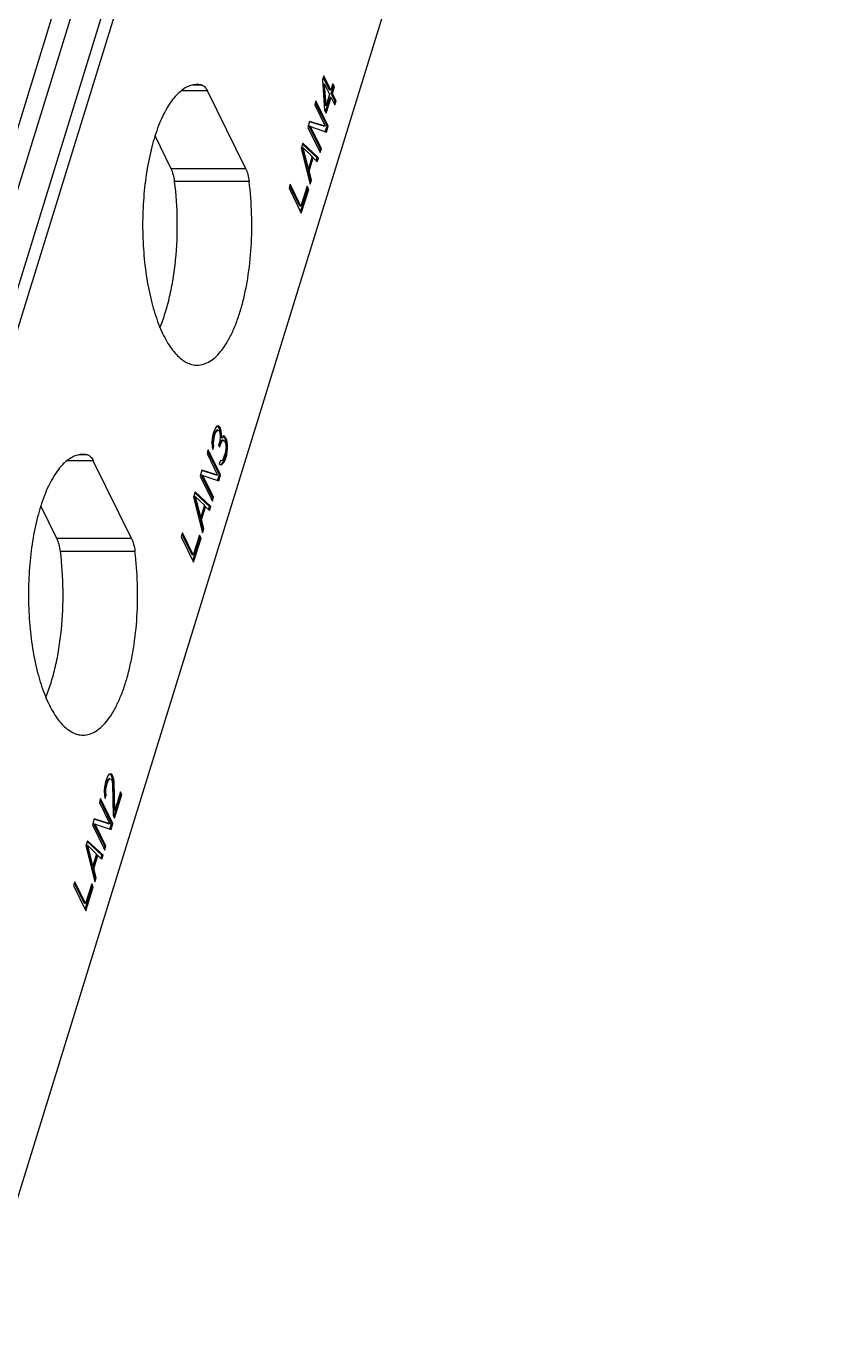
# Model space of a CAD drawing. Header units: millimetres. Extents: x 0 to 1189, y 0 to 841.
# Drawn here: x 1049.95 to 1079.63, y 652.62 to 700.84 of the extents above; entities that cross this region are included whole.
import ezdxf

# ---------------------------------------------------------------- set-up
doc = ezdxf.new("R2010")
doc.units = ezdxf.units.MM
doc.header["$LTSCALE"] = 65.395
for name, color, linetype in [('03_ALL_AXES', 7, 'CONTINUOUS'), ('09_ALL_ROUNDS', 7, 'CONTINUOUS'), ('11_ALL_COSMETICS', 7, 'CONTINUOUS'), ('20_ALL_FEATURES', 7, 'CONTINUOUS')]:
    doc.layers.add(name, color=color, linetype=linetype)

msp = doc.modelspace()

# ---------------------------------------------------------------- linework, layer by layer
at = {"layer": '03_ALL_AXES', "color": 7}
for p, q in [((1071.222, 766.888), (1039.753, 665.056)), ((1041.595, 665.056), (1073.064, 766.888)), ((1071.649, 766.018), (1040.18, 664.186))]:
    msp.add_line(p, q, dxfattribs=at)
at = {"layer": '09_ALL_ROUNDS', "color": 7}
for p, q in [((1042.056, 665.056), (1073.524, 766.888)), ((1058.102, 695.55), (1056.685, 698.436)), ((1055.338, 695.55), (1054.74, 696.77)), ((1053.865, 681.842), (1052.449, 684.728)), ((1051.102, 681.842), (1050.504, 683.061))]:
    msp.add_line(p, q, dxfattribs=at)
at = {"layer": '09_ALL_ROUNDS', "color": 4}
for p, q in [((1056.476, 698.649), (1056.132, 698.649)), ((1056.685, 698.436), (1055.706, 698.436)), ((1058.102, 695.55), (1055.338, 695.55)), ((1058.23, 695.076), (1055.467, 695.076)), ((1052.449, 684.728), (1051.47, 684.728)), ((1052.24, 684.941), (1051.896, 684.941)), ((1053.865, 681.842), (1051.102, 681.842)), ((1053.994, 681.367), (1051.231, 681.367))]:
    msp.add_line(p, q, dxfattribs=at)
at = {"layer": '09_ALL_ROUNDS', "color": 7}
for points, knots in [([(1056.304, 698.668), (1056.237, 698.668), (1056.1, 698.65), (1055.9, 698.572), (1055.705, 698.444), (1055.518, 698.269), (1055.339, 698.049), (1055.17, 697.785), (1055.011, 697.481), (1054.809, 697.007), (1054.599, 696.331), (1054.416, 695.439), (1054.304, 694.472), (1054.266, 693.468), (1054.304, 692.463), (1054.416, 691.497), (1054.599, 690.605), (1054.809, 689.929), (1055.011, 689.455), (1055.17, 689.151), (1055.339, 688.887), (1055.518, 688.667), (1055.705, 688.492), (1055.9, 688.364), (1056.1, 688.286), (1056.237, 688.268), (1056.304, 688.268)], [0, 0, 0, 0, 0.016816, 0.034496, 0.053762, 0.075119, 0.098875, 0.125172, 0.154032, 0.185383, 0.254917, 0.332103, 0.414667, 0.5, 0.585333, 0.667897, 0.745083, 0.814617, 0.845968, 0.874828, 0.901125, 0.924881, 0.946238, 0.965504, 0.983184, 1, 1, 1, 1]), ([(1056.476, 698.649), (1056.462, 698.652), (1056.405, 698.663), (1056.347, 698.668), (1056.304, 698.668)], [0, 0, 0, 0, 0.252357, 1, 1, 1, 1]), ([(1056.476, 698.649), (1056.496, 698.645), (1056.537, 698.627), (1056.592, 698.581), (1056.642, 698.516), (1056.671, 698.464), (1056.685, 698.436)], [0, 0, 0, 0, 0.197839, 0.425145, 0.691428, 1, 1, 1, 1]), ([(1055.467, 695.076), (1055.456, 695.164), (1055.426, 695.326), (1055.372, 695.482), (1055.338, 695.55)], [0, 0, 0, 0, 0.540239, 1, 1, 1, 1]), ([(1058.102, 695.55), (1058.135, 695.482), (1058.189, 695.326), (1058.219, 695.164), (1058.23, 695.076)], [0, 0, 0, 0, 0.459761, 1, 1, 1, 1]), ([(1054.923, 689.666), (1054.996, 689.843), (1055.131, 690.22), (1055.292, 690.823), (1055.419, 691.479), (1055.541, 692.417), (1055.591, 693.624), (1055.527, 694.596), (1055.467, 695.076)], [0, 0, 0, 0, 0.104537, 0.218721, 0.34093, 0.469256, 0.735613, 1, 1, 1, 1]), ([(1056.304, 688.268), (1056.384, 688.268), (1056.552, 688.294), (1056.791, 688.408), (1057.021, 688.592), (1057.239, 688.841), (1057.443, 689.154), (1057.631, 689.524), (1057.801, 689.949), (1057.951, 690.421), (1058.078, 690.936), (1058.218, 691.682), (1058.323, 692.667), (1058.341, 693.871), (1058.28, 694.678), (1058.23, 695.076)], [0, 0, 0, 0, 0.031848, 0.066011, 0.104275, 0.147739, 0.196918, 0.2519, 0.312475, 0.378214, 0.448526, 0.5227, 0.679292, 0.840912, 1, 1, 1, 1]), ([(1052.068, 684.96), (1052.001, 684.96), (1051.864, 684.942), (1051.664, 684.864), (1051.469, 684.736), (1051.282, 684.561), (1051.103, 684.341), (1050.933, 684.077), (1050.775, 683.772), (1050.573, 683.299), (1050.362, 682.623), (1050.18, 681.731), (1050.068, 680.764), (1050.03, 679.76), (1050.068, 678.755), (1050.18, 677.789), (1050.362, 676.897), (1050.573, 676.221), (1050.775, 675.747), (1050.933, 675.442), (1051.103, 675.179), (1051.282, 674.958), (1051.469, 674.783), (1051.664, 674.656), (1051.864, 674.577), (1052.001, 674.56), (1052.068, 674.56)], [0, 0, 0, 0, 0.016816, 0.034496, 0.053762, 0.075119, 0.098875, 0.125172, 0.154032, 0.185383, 0.254917, 0.332103, 0.414667, 0.5, 0.585333, 0.667897, 0.745083, 0.814617, 0.845968, 0.874828, 0.901125, 0.924881, 0.946238, 0.965504, 0.983184, 1, 1, 1, 1]), ([(1052.24, 684.941), (1052.226, 684.944), (1052.169, 684.955), (1052.111, 684.96), (1052.068, 684.96)], [0, 0, 0, 0, 0.252357, 1, 1, 1, 1]), ([(1052.24, 684.941), (1052.26, 684.937), (1052.301, 684.919), (1052.355, 684.873), (1052.406, 684.808), (1052.435, 684.756), (1052.449, 684.728)], [0, 0, 0, 0, 0.197839, 0.425145, 0.691428, 1, 1, 1, 1]), ([(1051.231, 681.367), (1051.219, 681.455), (1051.189, 681.617), (1051.136, 681.774), (1051.102, 681.842)], [0, 0, 0, 0, 0.540239, 1, 1, 1, 1]), ([(1053.865, 681.842), (1053.899, 681.774), (1053.953, 681.617), (1053.983, 681.455), (1053.994, 681.367)], [0, 0, 0, 0, 0.459761, 1, 1, 1, 1]), ([(1050.686, 675.958), (1050.76, 676.135), (1050.895, 676.512), (1051.056, 677.115), (1051.183, 677.771), (1051.304, 678.709), (1051.355, 679.916), (1051.291, 680.887), (1051.231, 681.367)], [0, 0, 0, 0, 0.104537, 0.218721, 0.34093, 0.469256, 0.735613, 1, 1, 1, 1]), ([(1052.068, 674.56), (1052.148, 674.56), (1052.315, 674.586), (1052.555, 674.7), (1052.785, 674.884), (1053.003, 675.133), (1053.207, 675.445), (1053.395, 675.816), (1053.565, 676.24), (1053.715, 676.713), (1053.842, 677.228), (1053.982, 677.974), (1054.087, 678.958), (1054.105, 680.162), (1054.044, 680.97), (1053.994, 681.367)], [0, 0, 0, 0, 0.031848, 0.066011, 0.104275, 0.147739, 0.196918, 0.2519, 0.312475, 0.378214, 0.448526, 0.5227, 0.679292, 0.840912, 1, 1, 1, 1])]:
    msp.add_open_spline(points, degree=3, knots=knots, dxfattribs=at)
at = {"layer": '11_ALL_COSMETICS', "color": 7}
msp.add_line((1079.625, 754.456), (1048.156, 652.624), dxfattribs=at)
at = {"layer": '20_ALL_FEATURES', "color": 7}
for p, q in [((1079.625, 754.456), (1048.156, 652.624)), ((1060.994, 698.991), (1060.948, 698.844)), ((1060.948, 698.844), (1061.03, 697.721)), ((1061.211, 698.456), (1060.976, 698.934)), ((1061.026, 698.686), (1060.98, 698.686)), ((1061.037, 697.893), (1060.98, 698.686)), ((1061.257, 698.456), (1060.994, 698.991)), ((1061.026, 698.686), (1061.211, 698.309)), ((1061.083, 697.893), (1061.026, 698.686)), ((1061.332, 698.7), (1061.257, 698.456)), ((1061.345, 698.581), (1061.314, 698.643)), ((1061.391, 698.581), (1061.332, 698.7)), ((1061.06, 697.66), (1061.224, 698.19)), ((1061.211, 698.309), (1061.083, 697.893)), ((1061.088, 697.602), (1061.27, 698.19)), ((1061.257, 698.456), (1061.211, 698.456)), ((1061.27, 698.19), (1061.224, 698.19)), ((1061.269, 698.337), (1061.345, 698.581)), ((1061.315, 698.337), (1061.269, 698.337)), ((1061.405, 698.059), (1061.269, 698.337)), ((1061.27, 698.19), (1061.406, 697.912)), ((1061.315, 698.337), (1061.391, 698.581)), ((1061.451, 698.059), (1061.315, 698.337)), ((1061.391, 698.581), (1061.345, 698.581)), ((1060.706, 698.061), (1060.661, 697.914)), ((1060.661, 697.914), (1061.05, 697.121)), ((1061.118, 697.129), (1060.689, 698.004)), ((1061.164, 697.129), (1060.706, 698.061)), ((1061.03, 697.721), (1061.088, 697.602)), ((1061.083, 697.893), (1061.037, 697.893)), ((1061.378, 697.97), (1061.405, 698.059)), ((1061.451, 698.059), (1061.405, 698.059)), ((1061.406, 697.912), (1061.451, 698.059)), ((1060.472, 697.302), (1060.404, 697.082)), ((1061.004, 697.121), (1060.468, 697.289)), ((1061.05, 697.121), (1060.472, 697.302)), ((1060.404, 697.082), (1060.861, 696.15)), ((1060.508, 697.11), (1060.461, 697.11)), ((1060.861, 696.296), (1060.461, 697.11)), ((1060.508, 697.11), (1061.096, 696.908)), ((1060.907, 696.296), (1060.508, 697.11)), ((1061.05, 697.121), (1061.004, 697.121)), ((1061.054, 696.923), (1061.118, 697.129)), ((1061.096, 696.908), (1061.164, 697.129)), ((1061.164, 697.129), (1061.118, 697.129)), ((1060.222, 696.494), (1060.162, 696.299)), ((1060.162, 696.299), (1060.498, 694.975)), ((1060.231, 696.317), (1060.185, 696.317)), ((1060.38, 695.561), (1060.185, 696.317)), ((1060.755, 695.954), (1060.212, 696.461)), ((1060.801, 695.954), (1060.222, 696.494)), ((1060.231, 696.317), (1060.562, 696.002)), ((1060.426, 695.561), (1060.231, 696.317)), ((1060.833, 696.207), (1060.861, 696.296)), ((1060.907, 696.296), (1060.861, 696.296)), ((1060.861, 696.15), (1060.907, 696.296)), ((1060.411, 695.457), (1060.562, 695.947)), ((1060.562, 696.002), (1060.426, 695.561)), ((1060.457, 695.457), (1060.608, 695.947)), ((1060.608, 695.947), (1060.562, 695.947)), ((1060.608, 695.947), (1060.755, 695.807)), ((1060.72, 695.841), (1060.755, 695.954)), ((1060.801, 695.954), (1060.755, 695.954)), ((1060.755, 695.807), (1060.801, 695.954)), ((1060.426, 695.561), (1060.38, 695.561)), ((1060.457, 695.457), (1060.411, 695.457)), ((1060.498, 695.121), (1060.411, 695.457)), ((1060.544, 695.121), (1060.457, 695.457)), ((1059.753, 694.977), (1059.708, 694.83)), ((1059.708, 694.83), (1060.165, 693.897)), ((1060.106, 694.163), (1059.735, 694.919)), ((1060.152, 694.163), (1059.753, 694.977)), ((1060.137, 693.955), (1060.392, 694.779)), ((1060.379, 694.898), (1060.152, 694.163)), ((1060.165, 693.897), (1060.438, 694.779)), ((1060.392, 694.779), (1060.361, 694.84)), ((1060.438, 694.779), (1060.379, 694.898)), ((1060.438, 694.779), (1060.392, 694.779)), ((1060.477, 695.056), (1060.498, 695.121)), ((1060.544, 695.121), (1060.498, 695.121)), ((1060.498, 694.975), (1060.544, 695.121)), ((1060.152, 694.163), (1060.106, 694.163)), ((1056.901, 685.748), (1056.858, 685.557)), ((1056.868, 685.482), (1056.896, 685.625)), ((1056.896, 685.625), (1056.927, 685.722)), ((1056.942, 685.625), (1056.896, 685.625)), ((1056.916, 685.797), (1056.901, 685.748)), ((1056.914, 685.482), (1056.942, 685.625)), ((1056.979, 685.949), (1056.916, 685.797)), ((1056.927, 685.722), (1056.974, 685.825)), ((1056.973, 685.722), (1056.927, 685.722)), ((1056.942, 685.625), (1056.973, 685.722)), ((1056.973, 685.722), (1057.02, 685.825)), ((1056.974, 685.825), (1057.016, 685.859)), ((1057.02, 685.825), (1056.974, 685.825)), ((1057.029, 686.007), (1056.979, 685.949)), ((1057.062, 685.859), (1057.016, 685.859)), ((1057.02, 685.825), (1057.062, 685.859)), ((1057.098, 686.025), (1057.029, 686.007)), ((1057.099, 685.971), (1057.061, 686.015)), ((1057.062, 685.859), (1057.107, 685.848)), ((1057.145, 685.971), (1057.098, 686.025)), ((1057.145, 685.971), (1057.099, 685.971)), ((1057.118, 685.931), (1057.099, 685.971)), ((1057.107, 685.848), (1057.126, 685.809)), ((1057.164, 685.931), (1057.118, 685.931)), ((1057.149, 685.827), (1057.118, 685.931)), ((1057.126, 685.809), (1057.15, 685.68)), ((1057.164, 685.931), (1057.145, 685.971)), ((1057.195, 685.827), (1057.149, 685.827)), ((1057.163, 685.719), (1057.149, 685.827)), ((1057.15, 685.68), (1057.154, 685.592)), ((1057.162, 685.561), (1057.163, 685.719)), ((1057.209, 685.719), (1057.163, 685.719)), ((1057.195, 685.827), (1057.164, 685.931)), ((1057.209, 685.719), (1057.195, 685.827)), ((1057.208, 685.561), (1057.209, 685.719)), ((1057.266, 685.644), (1057.208, 685.561)), ((1057.264, 685.633), (1057.259, 685.634)), ((1057.31, 685.633), (1057.264, 685.633)), ((1057.311, 685.578), (1057.264, 685.633)), ((1057.31, 685.633), (1057.266, 685.644)), ((1057.357, 685.578), (1057.31, 685.633)), ((1056.712, 685.136), (1056.667, 684.989)), ((1057.17, 684.204), (1056.712, 685.136)), ((1056.858, 685.557), (1056.847, 685.419)), ((1056.847, 685.419), (1056.856, 685.242)), ((1056.856, 685.242), (1056.887, 685.138)), ((1056.865, 685.369), (1056.868, 685.482)), ((1056.911, 685.369), (1056.865, 685.369)), ((1056.879, 685.261), (1056.865, 685.369)), ((1056.865, 685.214), (1056.879, 685.261)), ((1056.914, 685.482), (1056.868, 685.482)), ((1056.925, 685.261), (1056.879, 685.261)), ((1056.887, 685.138), (1056.925, 685.261)), ((1056.911, 685.369), (1056.914, 685.482)), ((1056.925, 685.261), (1056.911, 685.369)), ((1057.128, 685.405), (1057.098, 685.307)), ((1057.098, 685.307), (1057.137, 685.228)), ((1057.109, 685.285), (1057.121, 685.326)), ((1057.121, 685.326), (1057.176, 685.453)), ((1057.167, 685.326), (1057.121, 685.326)), ((1057.154, 685.592), (1057.128, 685.405)), ((1057.137, 685.228), (1057.167, 685.326)), ((1057.208, 685.561), (1057.162, 685.561)), ((1057.167, 685.326), (1057.223, 685.453)), ((1057.176, 685.453), (1057.219, 685.486)), ((1057.223, 685.453), (1057.176, 685.453)), ((1057.265, 685.486), (1057.219, 685.486)), ((1057.223, 685.453), (1057.265, 685.486)), ((1057.265, 685.486), (1057.319, 685.456)), ((1057.357, 685.578), (1057.311, 685.578)), ((1057.349, 685.499), (1057.311, 685.578)), ((1057.319, 685.456), (1057.358, 685.377)), ((1057.369, 685.155), (1057.34, 685.013)), ((1057.396, 685.499), (1057.349, 685.499)), ((1057.371, 685.415), (1057.349, 685.499)), ((1057.396, 685.499), (1057.357, 685.578)), ((1057.358, 685.377), (1057.37, 685.313)), ((1057.374, 685.224), (1057.369, 685.155)), ((1057.37, 685.313), (1057.374, 685.224)), ((1057.417, 685.415), (1057.371, 685.415)), ((1057.385, 685.307), (1057.371, 685.415)), ((1057.371, 685.056), (1057.382, 685.194)), ((1057.382, 685.194), (1057.385, 685.307)), ((1057.428, 685.194), (1057.382, 685.194)), ((1057.431, 685.307), (1057.385, 685.307)), ((1057.417, 685.415), (1057.396, 685.499)), ((1057.431, 685.307), (1057.417, 685.415)), ((1057.417, 685.056), (1057.428, 685.194)), ((1057.428, 685.194), (1057.431, 685.307)), ((1056.667, 684.989), (1057.056, 684.196)), ((1057.124, 684.204), (1056.694, 685.079)), ((1057.161, 684.74), (1057.123, 684.618)), ((1057.188, 684.725), (1057.156, 684.725)), ((1057.188, 684.725), (1057.161, 684.74)), ((1057.223, 684.734), (1057.188, 684.725)), ((1057.2, 684.606), (1057.25, 684.664)), ((1057.248, 684.763), (1057.223, 684.734)), ((1057.246, 684.606), (1057.296, 684.664)), ((1057.295, 684.866), (1057.248, 684.763)), ((1057.25, 684.664), (1057.29, 684.742)), ((1057.296, 684.664), (1057.25, 684.664)), ((1057.29, 684.742), (1057.351, 684.938)), ((1057.336, 684.742), (1057.29, 684.742)), ((1057.34, 685.013), (1057.295, 684.866)), ((1057.296, 684.664), (1057.336, 684.742)), ((1057.336, 684.742), (1057.397, 684.938)), ((1057.351, 684.938), (1057.371, 685.056)), ((1057.397, 684.938), (1057.351, 684.938)), ((1057.417, 685.056), (1057.371, 685.056)), ((1057.397, 684.938), (1057.417, 685.056)), ((1056.478, 684.377), (1056.41, 684.157)), ((1056.41, 684.157), (1056.867, 683.225)), ((1056.513, 684.185), (1056.467, 684.185)), ((1056.867, 683.372), (1056.467, 684.185)), ((1057.01, 684.196), (1056.474, 684.364)), ((1057.056, 684.196), (1056.478, 684.377)), ((1056.513, 684.185), (1057.102, 683.983)), ((1056.913, 683.372), (1056.513, 684.185)), ((1057.056, 684.196), (1057.01, 684.196)), ((1057.06, 683.998), (1057.124, 684.204)), ((1057.102, 683.983), (1057.17, 684.204)), ((1057.123, 684.618), (1057.16, 684.583)), ((1057.17, 684.204), (1057.124, 684.204)), ((1057.16, 684.583), (1057.204, 684.572)), ((1057.169, 684.581), (1057.2, 684.606)), ((1057.246, 684.606), (1057.2, 684.606)), ((1057.204, 684.572), (1057.246, 684.606)), ((1056.228, 683.57), (1056.168, 683.374)), ((1056.168, 683.374), (1056.504, 682.05)), ((1056.237, 683.392), (1056.191, 683.392)), ((1056.385, 682.636), (1056.191, 683.392)), ((1056.761, 683.029), (1056.218, 683.536)), ((1056.807, 683.029), (1056.228, 683.57)), ((1056.237, 683.392), (1056.568, 683.077)), ((1056.432, 682.636), (1056.237, 683.392)), ((1056.839, 683.282), (1056.867, 683.372)), ((1056.913, 683.372), (1056.867, 683.372)), ((1056.867, 683.225), (1056.913, 683.372)), ((1056.417, 682.533), (1056.568, 683.022)), ((1056.568, 683.077), (1056.432, 682.636)), ((1056.463, 682.533), (1056.614, 683.022)), ((1056.614, 683.022), (1056.568, 683.022)), ((1056.614, 683.022), (1056.761, 682.882)), ((1056.726, 682.916), (1056.761, 683.029)), ((1056.807, 683.029), (1056.761, 683.029)), ((1056.761, 682.882), (1056.807, 683.029)), ((1056.432, 682.636), (1056.385, 682.636)), ((1056.463, 682.533), (1056.417, 682.533)), ((1056.503, 682.197), (1056.417, 682.533)), ((1056.549, 682.197), (1056.463, 682.533)), ((1055.759, 682.052), (1055.714, 681.905)), ((1055.714, 681.905), (1056.171, 680.973)), ((1056.112, 681.238), (1055.741, 681.994)), ((1056.158, 681.238), (1055.759, 682.052)), ((1056.143, 681.03), (1056.398, 681.854)), ((1056.385, 681.973), (1056.158, 681.238)), ((1056.171, 680.973), (1056.444, 681.854)), ((1056.398, 681.854), (1056.367, 681.915)), ((1056.444, 681.854), (1056.385, 681.973)), ((1056.444, 681.854), (1056.398, 681.854)), ((1056.483, 682.131), (1056.503, 682.197)), ((1056.549, 682.197), (1056.503, 682.197)), ((1056.504, 682.05), (1056.549, 682.197)), ((1056.158, 681.238), (1056.112, 681.238)), ((1053.042, 673.106), (1052.993, 673.048)), ((1053.112, 673.125), (1053.042, 673.106)), ((1053.112, 673.07), (1053.074, 673.115)), ((1053.158, 673.07), (1053.112, 673.125)), ((1053.158, 673.07), (1053.112, 673.07)), ((1053.131, 673.03), (1053.112, 673.07)), ((1053.178, 673.03), (1053.158, 673.07)), ((1052.864, 672.632), (1052.853, 672.495)), ((1052.907, 672.823), (1052.864, 672.632)), ((1052.874, 672.557), (1052.902, 672.7)), ((1052.902, 672.7), (1052.933, 672.798)), ((1052.948, 672.7), (1052.902, 672.7)), ((1052.937, 672.921), (1052.907, 672.823)), ((1052.92, 672.557), (1052.948, 672.7)), ((1052.933, 672.798), (1052.98, 672.9)), ((1052.979, 672.798), (1052.933, 672.798)), ((1052.993, 673.048), (1052.937, 672.921)), ((1052.948, 672.7), (1052.979, 672.798)), ((1052.979, 672.798), (1053.026, 672.9)), ((1052.98, 672.9), (1053.022, 672.934)), ((1053.026, 672.9), (1052.98, 672.9)), ((1053.068, 672.934), (1053.022, 672.934)), ((1053.026, 672.9), (1053.068, 672.934)), ((1053.068, 672.934), (1053.113, 672.923)), ((1053.113, 672.923), (1053.132, 672.884)), ((1053.178, 673.03), (1053.131, 673.03)), ((1053.163, 672.927), (1053.131, 673.03)), ((1053.132, 672.884), (1053.156, 672.755)), ((1053.156, 672.755), (1053.188, 671.574)), ((1053.209, 672.927), (1053.163, 672.927)), ((1053.177, 672.818), (1053.163, 672.927)), ((1053.223, 672.818), (1053.177, 672.818)), ((1053.202, 671.77), (1053.177, 672.818)), ((1053.209, 672.927), (1053.178, 673.03)), ((1053.223, 672.818), (1053.209, 672.927)), ((1053.248, 671.77), (1053.223, 672.818)), ((1052.718, 672.211), (1052.673, 672.064)), ((1053.13, 671.279), (1052.7, 672.154)), ((1053.176, 671.279), (1052.718, 672.211)), ((1052.853, 672.495), (1052.862, 672.317)), ((1052.862, 672.317), (1052.893, 672.213)), ((1052.871, 672.444), (1052.874, 672.557)), ((1052.917, 672.444), (1052.871, 672.444)), ((1052.885, 672.336), (1052.871, 672.444)), ((1052.871, 672.289), (1052.885, 672.336)), ((1052.92, 672.557), (1052.874, 672.557)), ((1052.931, 672.336), (1052.885, 672.336)), ((1052.893, 672.213), (1052.931, 672.336)), ((1052.917, 672.444), (1052.92, 672.557)), ((1052.931, 672.336), (1052.917, 672.444)), ((1053.208, 671.532), (1053.462, 672.356)), ((1053.236, 671.475), (1053.509, 672.356)), ((1053.46, 672.455), (1053.248, 671.77)), ((1053.462, 672.356), (1053.442, 672.398)), ((1053.509, 672.356), (1053.46, 672.455)), ((1053.509, 672.356), (1053.462, 672.356)), ((1052.673, 672.064), (1053.062, 671.271)), ((1053.248, 671.77), (1053.202, 671.77)), ((1052.484, 671.452), (1052.416, 671.232)), ((1052.416, 671.232), (1052.873, 670.3)), ((1052.519, 671.26), (1052.473, 671.26)), ((1052.872, 670.447), (1052.473, 671.26)), ((1053.016, 671.271), (1052.48, 671.439)), ((1053.062, 671.271), (1052.484, 671.452)), ((1052.519, 671.26), (1053.108, 671.059)), ((1052.918, 670.447), (1052.519, 671.26)), ((1053.062, 671.271), (1053.016, 671.271)), ((1053.066, 671.073), (1053.13, 671.279)), ((1053.108, 671.059), (1053.176, 671.279)), ((1053.176, 671.279), (1053.13, 671.279)), ((1053.188, 671.574), (1053.236, 671.475)), ((1052.234, 670.645), (1052.173, 670.449)), ((1052.173, 670.449), (1052.51, 669.125)), ((1052.243, 670.467), (1052.197, 670.467)), ((1052.391, 669.711), (1052.197, 670.467)), ((1052.767, 670.104), (1052.224, 670.611)), ((1052.813, 670.104), (1052.234, 670.645)), ((1052.243, 670.467), (1052.574, 670.152)), ((1052.437, 669.711), (1052.243, 670.467)), ((1052.845, 670.357), (1052.872, 670.447)), ((1052.918, 670.447), (1052.872, 670.447)), ((1052.873, 670.3), (1052.918, 670.447)), ((1052.437, 669.711), (1052.391, 669.711)), ((1052.423, 669.608), (1052.574, 670.097)), ((1052.574, 670.152), (1052.437, 669.711)), ((1052.469, 669.608), (1052.62, 670.097)), ((1052.62, 670.097), (1052.574, 670.097)), ((1052.62, 670.097), (1052.767, 669.957)), ((1052.732, 669.991), (1052.767, 670.104)), ((1052.813, 670.104), (1052.767, 670.104)), ((1052.767, 669.957), (1052.813, 670.104)), ((1052.469, 669.608), (1052.423, 669.608)), ((1052.509, 669.272), (1052.423, 669.608)), ((1052.555, 669.272), (1052.469, 669.608)), ((1052.489, 669.207), (1052.509, 669.272)), ((1052.555, 669.272), (1052.509, 669.272)), ((1052.51, 669.125), (1052.555, 669.272)), ((1051.765, 669.127), (1051.72, 668.98)), ((1051.72, 668.98), (1052.177, 668.048)), ((1052.118, 668.314), (1051.747, 669.069)), ((1052.164, 668.314), (1051.765, 669.127)), ((1052.149, 668.105), (1052.403, 668.929)), ((1052.391, 669.048), (1052.164, 668.314)), ((1052.177, 668.048), (1052.449, 668.929)), ((1052.403, 668.929), (1052.373, 668.99)), ((1052.449, 668.929), (1052.391, 669.048)), ((1052.449, 668.929), (1052.403, 668.929)), ((1052.164, 668.314), (1052.118, 668.314))]:
    msp.add_line(p, q, dxfattribs=at)

doc.saveas('drawing.dxf')
